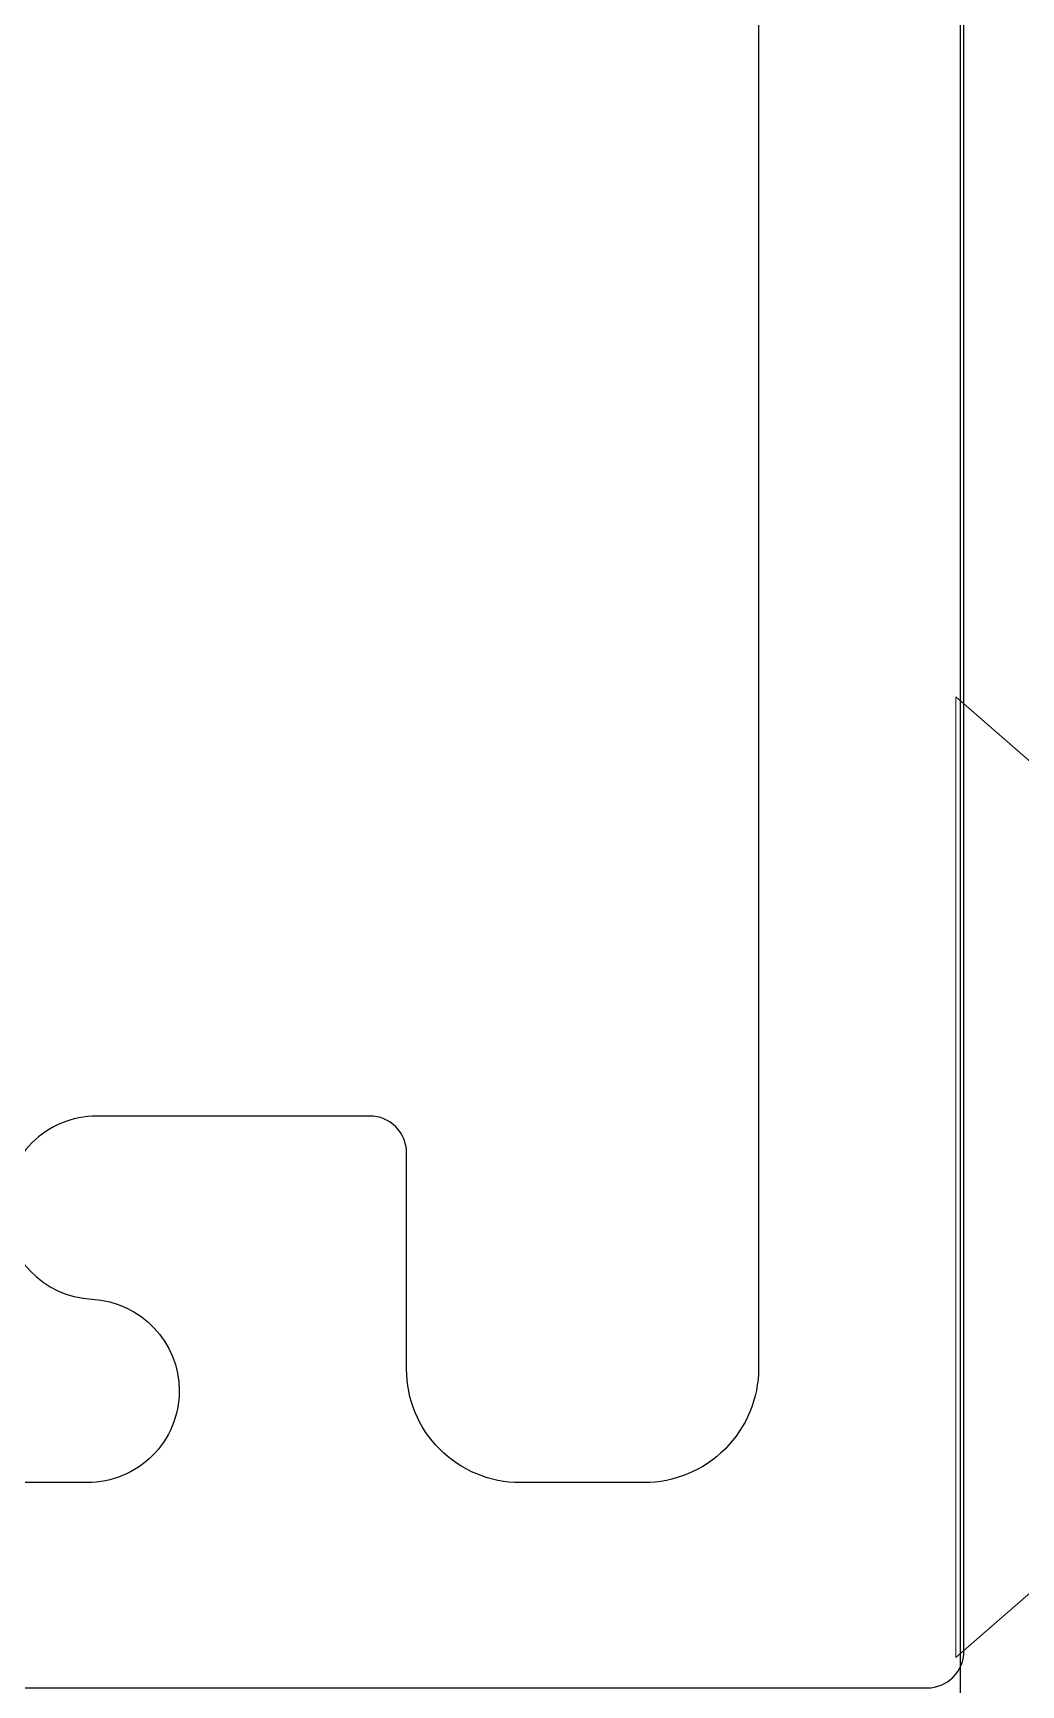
# Model space of a CAD drawing. Extents: x -23 to 190, y -172 to 85.
# Drawn here: x -1.2027 to -0.9333, y 50.5735 to 51.0242 of the extents above; entities that cross this region are included whole.
import ezdxf

# ---------------------------------------------------------------- set-up
doc = ezdxf.new("R2010")
doc.units = 0
doc.header["$MEASUREMENT"] = 0
doc.layers.get('0').update_dxf_attribs({"linetype": 'CONTINUOUS'})
doc.layers.add('Ballons', color=7, linetype='CONTINUOUS')
doc.layers.add('FRAME', color=1, linetype='CONTINUOUS')

# ---------------------------------------------------------------- blocks, each defined once
blk = doc.blocks.new('3806 MULLION')
blk.add_lwpolyline([(-3.731, 0.1125, -0.414214), (-3.625, 0.2185), (-1.674, 0.2185), (-1.674, 0.3125), (-1.799, 0.3125, -0.414214), (-1.83, 0.3435, -0.414214), (-1.799, 0.3745), (-1.643, 0.3745, -0.414214), (-1.612, 0.3435), (-1.612, 0.2285, 0.414214), (-1.602, 0.2185), (-1.375, 0.2185, -0.414214), (-1.344, 0.1875)], format="xyb")
blk = doc.blocks.new('no 6 500')
at = {"color": 7, "linetype": 'Continuous', "lineweight": 15}
for p, q in [((56.45405, 21.48189), (56.39605, 21.53231)), ((56.39605, 21.53231), (56.39605, 21.27031)), ((56.39605, 21.27031), (56.45405, 21.32073))]:
    blk.add_line(p, q, dxfattribs=at)
blk = doc.blocks.new('3811 114 GLASS STOP')
for points in [[(2.82913, 0.73496), (-0.00087, 0.73496, 0.414214), (-0.01087, 0.72496), (-0.01087, 0.00996, 0.440011), (0, 0), (0.13826, 0.0121, -0.440011), (0.14913, 0.00213), (0.14913, -0.04004), (0.11499, -0.07418, 0.395486), (0.11411, -0.10153), (0.17011, -0.16524, 0.691708), (0.20513, -0.15204), (0.20513, 0.04033, 0.440011), (0.17143, 0.07121), (0.05, 0.06059, -0.440011), (0.03913, 0.07055), (0.03913, 0.65996, -0.414214), (0.04913, 0.66996), (1.77713, 0.66996, -0.414214), (1.80813, 0.63896), (1.80813, -0.31704, 0.414214), (1.81813, -0.32704), (2.78059, -0.32704, 0.414214)], [(2.78059, -0.27104), (1.89538, -0.27104, -0.414214), (1.86413, -0.23979), (1.86413, -0.20604, -0.414214), (1.89513, -0.17504), (1.95413, -0.17504, 0.414214), (1.96413, -0.16504), (1.96413, -0.09054, 0.414214), (1.93913, -0.06554, 0.399638), (1.91416, -0.08929, -0.400364), (1.88913, -0.11304, -0.414214), (1.86413, -0.08804), (1.86413, 0.08196, -0.414214), (1.88913, 0.10696, -0.400364), (1.91416, 0.08321, 0.399638), (1.93913, 0.05946, 0.414214), (1.96413, 0.08446), (1.96413, 0.15896, 0.414214), (1.95413, 0.16896), (1.89513, 0.16896, -0.414214), (1.86413, 0.19996)]]:
    blk.add_lwpolyline(points, format="xyb")

msp = doc.modelspace()

# ---------------------------------------------------------------- block references
at = {"layer": 'Ballons'}
msp.add_blockref('no 6 500', (-57.34714, 29.31074), dxfattribs=at)
at = {"layer": 'FRAME', "rotation": 90}
for name, p in [('3806 MULLION', (-0.73125, 53.25372)), ('3811 114 GLASS STOP', (-1.27588, 48.76459))]:
    msp.add_blockref(name, p, dxfattribs=at)

doc.saveas('drawing.dxf')
